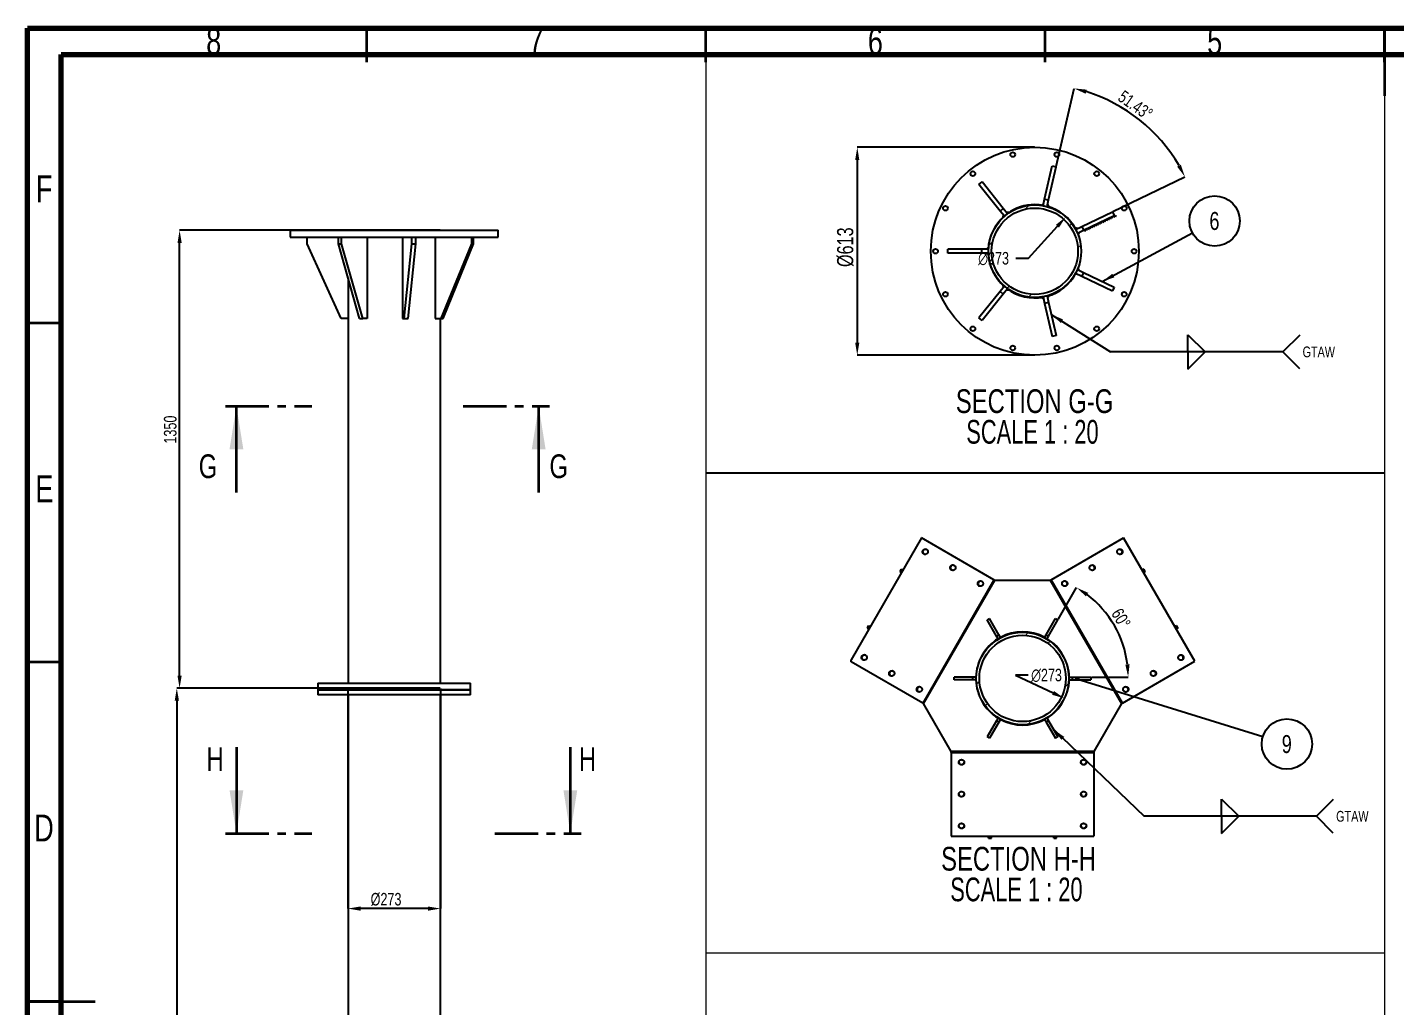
# Model space of a CAD drawing. Header units: millimetres. Extents: x 122 to 2816, y -707 to 556.
# Drawn here: x 1030.5 to 1231.9, y 235 to 379.3 of the extents above; entities that cross this region are included whole.
import ezdxf

# ---------------------------------------------------------------- set-up
doc = ezdxf.new("R2010")
doc.units = ezdxf.units.MM
doc.header["$PDSIZE"] = -1
doc.linetypes.add('CENTER', pattern=[10.16, 6.35, -1.27, 1.27, -1.27])
doc.layers.add('FORMAT', color=7, linetype='Continuous')
doc.styles.add('SLDTEXTSTYLE10', font='TXT', dxfattribs={"width": 0.6875})
doc.styles.add('SLDTEXTSTYLE7', font='TXT', dxfattribs={"width": 0.75})
doc.dimstyles.new('SLDDIMSTYLE0', dxfattribs={"dimtxt": 2.5, "dimasz": 1.852083, "dimexe": 0, "dimexo": 0.625, "dimgap": 0, "dimtad": 1, "dimdec": 0, "dimrnd": 1e-09, "dimtxsty": 'Standard', "dimsah": 1, "dimcen": 2.5, "dimazin": 3, "dimtfac": 1.852083, "dimtdec": 0, "dimtmove": 0, "dimatfit": 3, "dimfrac": 2})
doc.dimstyles.new('SLDDIMSTYLE1', dxfattribs={"dimtxt": 2.5, "dimasz": 0.569872, "dimexe": 0, "dimexo": 0.625, "dimgap": 0, "dimtad": 1, "dimdec": 0, "dimrnd": 1e-09, "dimtxsty": 'Standard', "dimblk1": 'DOT', "dimblk2": 'DOT', "dimsah": 1, "dimcen": 2.5, "dimazin": 3, "dimtfac": 0.569872, "dimtdec": 0, "dimtmove": 0, "dimatfit": 3, "dimldrblk": 'DOT', "dimfrac": 2})
doc.dimstyles.new('SLDDIMSTYLE11', dxfattribs={"dimtxt": 1.852083, "dimasz": 1.852083, "dimexe": 0, "dimexo": 0.625, "dimgap": 0.463021, "dimtad": 1, "dimdec": 0, "dimlfac": 20, "dimrnd": 1e-09, "dimzin": 12, "dimtxsty": 'SLDTEXTSTYLE7', "dimsah": 1, "dimcen": 2.5, "dimazin": 3, "dimtfac": 1, "dimtdec": 0, "dimtmove": 0, "dimatfit": 3, "dimfrac": 2, "dimtzin": 12})
doc.dimstyles.new('SLDDIMSTYLE12', dxfattribs={"dimtxt": 1.852083, "dimasz": 1.852083, "dimexe": 0, "dimexo": 0.625, "dimgap": 0.463021, "dimtad": 1, "dimdec": 0, "dimlfac": 20, "dimrnd": 1e-09, "dimzin": 12, "dimtxsty": 'SLDTEXTSTYLE7', "dimsah": 1, "dimcen": 2.5, "dimazin": 3, "dimtfac": 1, "dimtdec": 0, "dimtmove": 0, "dimatfit": 0, "dimfrac": 2, "dimtzin": 12})
doc.dimstyles.new('SLDDIMSTYLE13', dxfattribs={"dimtxt": 2.38125, "dimasz": 1.852083, "dimexe": 0, "dimexo": 0.625, "dimgap": 0.595313, "dimtad": 1, "dimdec": 0, "dimlfac": 20, "dimrnd": 1e-09, "dimzin": 12, "dimtxsty": 'SLDTEXTSTYLE7', "dimsah": 1, "dimcen": 2.5, "dimazin": 3, "dimtfac": 1, "dimtdec": 0, "dimtmove": 0, "dimatfit": 3, "dimfrac": 2, "dimtzin": 12})
doc.dimstyles.new('SLDDIMSTYLE14', dxfattribs={"dimtxt": 1.852083, "dimasz": 1.852083, "dimexe": 0, "dimexo": 0.625, "dimgap": 0.463021, "dimtad": 1, "dimdec": 0, "dimlfac": 20, "dimrnd": 1e-09, "dimzin": 12, "dimtxsty": 'SLDTEXTSTYLE7', "dimsah": 1, "dimcen": 0, "dimazin": 3, "dimtfac": 1, "dimtdec": 0, "dimtmove": 0, "dimatfit": 3, "dimfrac": 2, "dimtzin": 12})
doc.dimstyles.new('SLDDIMSTYLE15', dxfattribs={"dimtxt": 1.852083, "dimasz": 1.852083, "dimexe": 0, "dimexo": 0.625, "dimgap": 0.463021, "dimtad": 1, "dimlfac": 20, "dimzin": 12, "dimtxsty": 'SLDTEXTSTYLE7', "dimsah": 1, "dimcen": 2.5, "dimazin": 3, "dimtfac": 1, "dimtmove": 0, "dimatfit": 3, "dimfrac": 2, "dimtzin": 12})
doc.dimstyles.new('SLDDIMSTYLE16', dxfattribs={"dimtxt": 1.852083, "dimasz": 1.852083, "dimexe": 0, "dimexo": 0.625, "dimgap": 0.463021, "dimtad": 1, "dimlfac": 20, "dimzin": 12, "dimtxsty": 'SLDTEXTSTYLE7', "dimsah": 1, "dimcen": 2.5, "dimazin": 3, "dimtfac": 1, "dimtmove": 0, "dimatfit": 3, "dimfrac": 2, "dimtzin": 12})
pattern_1 = [(45, (1015.465, 87.149), (-6.7352, 6.7352), []), (45, (1019.955, 87.149), (-6.7352, 6.7352), [])]

# ---------------------------------------------------------------- blocks, each defined once
blk = doc.blocks.new('*D1107')
at = {"layer": 'Defpoints', "color": 0}
for p in [(1052.9, 349.34), (1091.36, 349.34), (1091.36, 281.84)]:
    blk.add_point(p, dxfattribs=at)
at = {"layer": 'FORMAT', "color": 0, "lineweight": -2}
for p, q in [((1091.3, 349.34), (1052.9, 349.34)), ((1052.9, 283.7), (1052.9, 347.49)), ((1091.3, 281.84), (1052.9, 281.84))]:
    blk.add_line(p, q, dxfattribs=at)
at = {"layer": 'FORMAT', "color": 0}
for points in [[(1052.59, 347.49), (1053.21, 347.49), (1052.9, 349.34)], [(1052.59, 283.7), (1053.21, 283.7), (1052.9, 281.84)]]:
    blk.add_solid(points, dxfattribs=at)
at = {"layer": 'FORMAT', "color": 0, "insert": (1050.59, 319.96), "char_height": 1.852, "attachment_point": 2, "rotation": 90, "style": 'SLDTEXTSTYLE7'}
blk.add_mtext('\\A1;1350', dxfattribs=at)
blk = doc.blocks.new('*D1108')
at = {"layer": 'Defpoints', "color": 0}
for p in [(1078.18, 281.84), (1052.49, 131.84), (1078.18, 131.84)]:
    blk.add_point(p, dxfattribs=at)
at = {"layer": 'FORMAT', "color": 0, "lineweight": -2}
for p, q in [((1078.12, 281.84), (1052.49, 281.84)), ((1052.49, 279.99), (1052.49, 133.7)), ((1078.12, 131.84), (1052.49, 131.84))]:
    blk.add_line(p, q, dxfattribs=at)
at = {"layer": 'FORMAT', "color": 0}
for points in [[(1052.18, 279.99), (1052.8, 279.99), (1052.49, 281.84)], [(1052.18, 133.7), (1052.8, 133.7), (1052.49, 131.84)]]:
    blk.add_solid(points, dxfattribs=at)
at = {"layer": 'FORMAT', "color": 0, "insert": (1050.18, 225.87), "char_height": 1.852, "attachment_point": 2, "rotation": 90, "style": 'SLDTEXTSTYLE7'}
blk.add_mtext('\\A1;3000', dxfattribs=at)
blk = doc.blocks.new('*D1109')
at = {"layer": 'Defpoints', "color": 0}
for p in [(1077.71, 281.84), (1091.36, 281.84), (1077.71, 249.34)]:
    blk.add_point(p, dxfattribs=at)
at = {"layer": 'FORMAT', "color": 0, "lineweight": -2}
for p, q in [((1077.71, 281.78), (1077.71, 249.34)), ((1091.36, 281.78), (1091.36, 249.34)), ((1089.51, 249.34), (1079.57, 249.34))]:
    blk.add_line(p, q, dxfattribs=at)
at = {"layer": 'FORMAT', "color": 0}
for points in [[(1079.57, 249.65), (1079.57, 249.03), (1077.71, 249.34)], [(1089.51, 249.65), (1089.51, 249.03), (1091.36, 249.34)]]:
    blk.add_solid(points, dxfattribs=at)
at = {"layer": 'FORMAT', "color": 0, "insert": (1083.32, 251.65), "char_height": 1.852, "attachment_point": 2, "style": 'SLDTEXTSTYLE7'}
blk.add_mtext('\\A1;%%c273', dxfattribs=at)
blk = doc.blocks.new('*D1096')
at = {"layer": 'Defpoints', "color": 0}
for p in [(1178.92, 361.58), (1152.76, 330.93), (1178.92, 330.93)]:
    blk.add_point(p, dxfattribs=at)
at = {"layer": 'FORMAT', "color": 0, "lineweight": -2}
for p, q in [((1178.86, 361.58), (1152.76, 361.58)), ((1152.76, 359.73), (1152.76, 332.78)), ((1178.86, 330.93), (1152.76, 330.93))]:
    blk.add_line(p, q, dxfattribs=at)
at = {"layer": 'FORMAT', "color": 0}
for points in [[(1152.45, 359.73), (1153.06, 359.73), (1152.76, 361.58)], [(1152.45, 332.78), (1153.06, 332.78), (1152.76, 330.93)]]:
    blk.add_solid(points, dxfattribs=at)
at = {"layer": 'FORMAT', "color": 0, "insert": (1149.78, 346.85), "char_height": 2.381, "attachment_point": 2, "rotation": 90, "style": 'SLDTEXTSTYLE7'}
blk.add_mtext('\\A1;%%c613', dxfattribs=at)
blk = doc.blocks.new('*D1097')
at = {"layer": 'Defpoints', "color": 0}
for p in [(1183.49, 351.32), (1174.35, 341.19)]:
    blk.add_point(p, dxfattribs=at)
at = {"layer": 'FORMAT', "color": 0, "lineweight": -2}
for p, q in [((1177.99, 345.23), (1182.25, 349.95)), ((1176.14, 345.23), (1177.99, 345.23))]:
    blk.add_line(p, q, dxfattribs=at)
at = {"layer": 'FORMAT', "color": 0}
blk.add_solid([(1182.02, 350.15), (1182.48, 349.74), (1183.49, 351.32)], dxfattribs=at)
at = {"layer": 'FORMAT', "color": 0, "insert": (1170.58, 346.15), "char_height": 1.852, "attachment_point": 1, "style": 'SLDTEXTSTYLE7'}
blk.add_mtext('\\A1;∅273', dxfattribs=at)
blk = doc.blocks.new('*D1098')
at = {"layer": 'Defpoints', "color": 0}
for p in [(1196.99, 363.17), (1182.07, 358.69), (1180.95, 353.82), (1190.34, 352.09), (1185.84, 349.92)]:
    blk.add_point(p, dxfattribs=at)
at = {"layer": 'FORMAT', "color": 0, "lineweight": -2}
for p, q in [((1182.08, 358.75), (1184.71, 370.26)), ((1190.4, 352.12), (1201.03, 357.24))]:
    blk.add_line(p, q, dxfattribs=at)
blk.add_arc((1179.35, 346.8), 24.07, 30.1244, 72.7327, dxfattribs=at)
at = {"layer": 'FORMAT', "color": 0}
for points in [[(1186.41, 369.48), (1186.57, 370.08), (1184.71, 370.26)], [(1200.44, 359.02), (1199.89, 358.73), (1201.03, 357.24)]]:
    blk.add_solid(points, dxfattribs=at)
at = {"layer": 'FORMAT', "color": 0, "insert": (1192.08, 370.1), "char_height": 1.852, "attachment_point": 1, "rotation": 324.8367, "style": 'SLDTEXTSTYLE7'}
blk.add_mtext('\\A1;51.43°', dxfattribs=at)
blk = doc.blocks.new('SW_NOTE_0_41')
at = {"color": 0, "linetype": 'Continuous', "lineweight": 0, "char_height": 3.5, "attachment_point": 2}
for s, insert, style in [('SECTION G-G', (15.04, 4.51), 'SLDTEXTSTYLE7'), ('SCALE 1 : 20', (14.73, -0.01), 'SLDTEXTSTYLE10')]:
    blk.add_mtext(s, dxfattribs=dict(at, insert=insert, style=style))
blk = doc.blocks.new('SW_NOTE_0_42')
at = {"layer": 'FORMAT', "color": 0}
blk.add_circle((3.27, 1.76), 3.71, dxfattribs=at)
at = {"layer": 'FORMAT', "color": 0, "insert": (3.24, 3.09), "char_height": 2.65, "attachment_point": 2, "style": 'SLDTEXTSTYLE7'}
blk.add_mtext('6', dxfattribs=at)
blk = doc.blocks.new('SW_SYMBOL_AWLD_FILL')
at = {"layer": 'FORMAT', "color": 0}
for p, q in [((0, 0), (0, 1250)), ((0, 1250), (1250, 0)), ((1250, 0), (0, 0))]:
    blk.add_line(p, q, dxfattribs=at)
blk = doc.blocks.new('SW_WELDSYMBOL_0')
at = {"layer": 'FORMAT', "color": 0}
for p, q in [((27.88, 2.48), (25.4, 0)), ((25.4, 0), (0, 0)), ((27.88, -2.48), (25.4, 0))]:
    blk.add_line(p, q, dxfattribs=at)
at = {"layer": 'FORMAT', "color": 0, "xscale": 0.0020277832, "yscale": 0.0020277832, "zscale": 0.0020277832}
blk.add_blockref('SW_SYMBOL_AWLD_FILL', (11.42, 0), dxfattribs=at)
at = {"layer": 'FORMAT', "color": 0, "extrusion": (0, 0, -1), "xscale": 0.0020277832, "yscale": 0.0020277832, "zscale": 0.0020277832, "rotation": 180}
blk.add_blockref('SW_SYMBOL_AWLD_FILL', (-11.42, 0), dxfattribs=at)
at = {"layer": 'FORMAT', "color": 0, "insert": (28.31, 0.79), "char_height": 1.587, "attachment_point": 1, "style": 'SLDTEXTSTYLE7'}
blk.add_mtext('GTAW', dxfattribs=at)
blk = doc.blocks.new('*D1099')
at = {"layer": 'Defpoints', "color": 0}
for p in [(1170.95, 286.21), (1183.28, 280.34)]:
    blk.add_point(p, dxfattribs=at)
at = {"layer": 'FORMAT', "color": 0, "lineweight": -2}
for p, q in [((1177.92, 283.77), (1176.07, 283.77)), ((1176.07, 283.77), (1181.61, 281.14))]:
    blk.add_line(p, q, dxfattribs=at)
at = {"layer": 'FORMAT', "color": 0}
blk.add_solid([(1181.74, 281.42), (1181.47, 280.86), (1183.28, 280.34)], dxfattribs=at)
at = {"layer": 'FORMAT', "color": 0, "insert": (1178.38, 284.7), "char_height": 1.852, "attachment_point": 1, "style": 'SLDTEXTSTYLE7'}
blk.add_mtext('\\A1;∅273', dxfattribs=at)
blk = doc.blocks.new('*D1100')
at = {"layer": 'Defpoints', "color": 0}
for p in [(1182.33, 291.9), (1180.95, 289.52), (1191.76, 288.68), (1184.44, 283.48), (1187.19, 283.48)]:
    blk.add_point(p, dxfattribs=at)
at = {"layer": 'FORMAT', "color": 0, "lineweight": -2}
for p, q in [((1182.36, 291.96), (1185.07, 296.66)), ((1187.25, 283.48), (1192.68, 283.48))]:
    blk.add_line(p, q, dxfattribs=at)
blk.add_arc((1177.46, 283.48), 15.22, 6.9773, 53.0227, dxfattribs=at)
at = {"layer": 'FORMAT', "color": 0}
for points in [[(1186.45, 295.38), (1186.79, 295.89), (1185.07, 296.66)], [(1192.88, 285.34), (1192.26, 285.31), (1192.68, 283.48)]]:
    blk.add_solid(points, dxfattribs=at)
at = {"layer": 'FORMAT', "color": 0, "insert": (1191.7, 293.82), "char_height": 1.852, "attachment_point": 1, "rotation": 301.1148, "style": 'SLDTEXTSTYLE7'}
blk.add_mtext('\\A1;60°', dxfattribs=at)
blk = doc.blocks.new('SW_NOTE_0_43')
at = {"layer": 'FORMAT', "color": 0, "char_height": 3.5, "attachment_point": 2}
for s, insert, style in [('SECTION H-H', (14.16, 4.51), 'SLDTEXTSTYLE7'), ('SCALE 1 : 20', (13.85, -0.01), 'SLDTEXTSTYLE10')]:
    blk.add_mtext(s, dxfattribs=dict(at, insert=insert, style=style))
blk = doc.blocks.new('SW_NOTE_0_44')
at = {"layer": 'FORMAT', "color": 0}
blk.add_circle((3.54, -1.1), 3.71, dxfattribs=at)
at = {"layer": 'FORMAT', "color": 0, "insert": (3.52, 0.22), "char_height": 2.65, "attachment_point": 2, "style": 'SLDTEXTSTYLE7'}
blk.add_mtext('9', dxfattribs=at)
blk = doc.blocks.new('_Dot')
at = {"color": 0, "linetype": 'ByBlock', "lineweight": -2}
blk.add_line((-0.5, 0), (-1, 0), dxfattribs=at)
at = {"color": 0, "linetype": 'ByBlock', "const_width": 0.5}
blk.add_lwpolyline([(-0.25, 0, 1), (0.25, 0, 1)], format="xyb", close=True, dxfattribs=at)
blk = doc.blocks.new('SW_WELDSYMBOL_1')
at = {"layer": 'FORMAT', "color": 0}
for p, q in [((27.88, 2.48), (25.4, 0)), ((25.4, 0), (0, 0)), ((27.88, -2.48), (25.4, 0))]:
    blk.add_line(p, q, dxfattribs=at)
at = {"layer": 'FORMAT', "color": 0, "xscale": 0.0020277832, "yscale": 0.0020277832, "zscale": 0.0020277832}
blk.add_blockref('SW_SYMBOL_AWLD_FILL', (11.42, 0), dxfattribs=at)
at = {"layer": 'FORMAT', "color": 0, "extrusion": (0, 0, -1), "xscale": 0.0020277832, "yscale": 0.0020277832, "zscale": 0.0020277832, "rotation": 180}
blk.add_blockref('SW_SYMBOL_AWLD_FILL', (-11.42, 0), dxfattribs=at)
at = {"layer": 'FORMAT', "color": 0, "insert": (28.31, 0.79), "char_height": 1.587, "attachment_point": 1, "style": 'SLDTEXTSTYLE7'}
blk.add_mtext('GTAW', dxfattribs=at)

msp = doc.modelspace()

# ---------------------------------------------------------------- hatches: boundary and pattern name
at = {"linetype": 'Continuous', "lineweight": 18}
h = msp.add_hatch(dxfattribs=at)
h.set_pattern_fill('ANSI32', style=0)
h.set_pattern_definition(pattern_1)
edge = h.paths.add_edge_path(flags=0)
edge.add_arc((1178.91884, 346.254445), 6.825, 0, 360)
edge = h.paths.add_edge_path(flags=0)
edge.add_arc((1178.91884, 346.254445), 6.3615, 0, 360)
h = msp.add_hatch(dxfattribs=at)
h.set_pattern_fill('ANSI32', style=0)
h.set_pattern_definition(pattern_1)
edge = h.paths.add_edge_path(flags=0)
edge.add_arc((1177.115632, 283.276162), 6.825, 0, 360)
edge = h.paths.add_edge_path(flags=0)
edge.add_arc((1177.115632, 283.276162), 6.3615, 0, 360)
at = {"layer": 'FORMAT'}
for points in [[(1175.080311, 351.947766), (1174.963771, 351.877883), (1174.87098, 351.811464), (1174.715107, 352.006922)], [(1171.800388, 345.954445), (1172.050388, 345.954445), (1172.056725, 345.833718), (1172.073977, 345.705769)], [(1185.157086, 342.917289), (1184.937787, 343.022898), (1184.931844, 343.02576), (1184.805833, 342.809841)]]:
    msp.add_hatch(color=256, dxfattribs=at).paths.add_polyline_path(points, flags=0)

# ---------------------------------------------------------------- linework, layer by layer
at = {"color": 7, "linetype": 'Continuous', "lineweight": 70}
for p, q in [((1030.464597, 92.149019), (1030.464597, 379.149019)), ((1030.464597, 379.149019), (1430.464597, 379.149019)), ((1035.464597, 98.282544), (1035.464597, 375.282544)), ((1035.464597, 375.282544), (1424.867069, 375.282544))]:
    msp.add_line(p, q, dxfattribs=at)
at = {"color": 7, "linetype": 'Continuous', "lineweight": 35}
for p, q in [((1080.464597, 374.149019), (1080.464597, 379.149019)), ((1130.464597, 374.149019), (1130.464597, 379.149019)), ((1180.464597, 374.149019), (1180.464597, 379.149019)), ((1230.464597, 379.150019), (1230.464597, 369.148019)), ((1230.464597, 374.149019), (1230.464597, 379.149019)), ((1035.464597, 335.649019), (1030.464597, 335.649019)), ((1061.274466, 310.710378), (1061.274466, 323.410378)), ((1105.813318, 310.710378), (1105.813318, 323.410378)), ((1035.464597, 285.649019), (1030.464597, 285.649019)), ((1061.274466, 273.127317), (1061.274466, 260.427317)), ((1110.475883, 273.127317), (1110.475883, 260.427317)), ((1030.463597, 235.649019), (1040.465597, 235.649019)), ((1035.464597, 235.649019), (1030.464597, 235.649019))]:
    msp.add_line(p, q, dxfattribs=at)
at = {"color": 7, "linetype": 'Continuous', "lineweight": 18}
for p, q in [((1130.464597, 374.149019), (1130.464597, 97.149019)), ((1230.464597, 369.148019), (1230.464597, 97.149019)), ((1130.464597, 242.805278), (1230.464597, 242.805278))]:
    msp.add_line(p, q, dxfattribs=at)
at = {"color": 7, "linetype": 'Continuous', "lineweight": 25}
for p, q in [((1180.367588, 353.950013), (1181.480192, 358.824652)), ((1180.952544, 353.8165), (1182.065149, 358.69114)), ((1181.480192, 358.824652), (1182.065149, 358.69114)), ((1170.688033, 356.094387), (1171.157132, 356.468481)), ((1173.805482, 352.18523), (1170.688033, 356.094387)), ((1174.274581, 352.559324), (1171.157132, 356.468481)), ((1180.145067, 352.975085), (1180.367588, 353.950013)), ((1180.145067, 352.975085), (1180.730023, 352.841572)), ((1180.367588, 353.950013), (1180.952544, 353.8165)), ((1180.730023, 352.841572), (1180.952544, 353.8165)), ((1173.805482, 352.18523), (1174.274581, 352.559324)), ((1174.428972, 351.403398), (1173.805482, 352.18523)), ((1174.898071, 351.777492), (1174.274581, 352.559324)), ((1174.428972, 351.403398), (1174.898071, 351.777492)), ((1185.838756, 349.919876), (1190.3436, 352.089295)), ((1186.099086, 349.379295), (1190.60393, 351.548714)), ((1190.3436, 352.089295), (1190.60393, 351.548714)), ((1069.214466, 349.344014), (1069.214466, 348.344014)), ((1069.214466, 349.344014), (1084.539466, 349.344014)), ((1084.539466, 349.344014), (1099.864466, 349.344014)), ((1099.864466, 348.344014), (1099.864466, 349.344014)), ((1184.937787, 349.485993), (1185.838756, 349.919876)), ((1184.937787, 349.485993), (1185.198117, 348.945411)), ((1185.198117, 348.945411), (1186.099086, 349.379295)), ((1185.838756, 349.919876), (1186.099086, 349.379295)), ((1069.214466, 348.344014), (1084.539466, 348.344014)), ((1071.714466, 347.344014), (1071.714466, 348.344014)), ((1076.714466, 336.344014), (1071.714466, 347.344014)), ((1076.30866, 347.344014), (1076.30866, 348.344014)), ((1079.426109, 336.344014), (1076.30866, 347.344014)), ((1076.30866, 347.344014), (1076.777759, 347.344014)), ((1076.777759, 347.344014), (1076.777759, 348.344014)), ((1079.895208, 336.344014), (1076.777759, 347.344014)), ((1080.518697, 348.344014), (1080.518697, 336.344014)), ((1084.539466, 348.344014), (1099.864466, 348.344014)), ((1085.765693, 348.344014), (1085.765693, 336.344014)), ((1085.988214, 336.344014), (1087.100819, 347.344014)), ((1086.573171, 336.344014), (1087.685775, 347.344014)), ((1087.100819, 347.344014), (1087.100819, 348.344014)), ((1087.100819, 347.344014), (1087.685775, 347.344014)), ((1087.685775, 347.344014), (1087.685775, 348.344014)), ((1090.558413, 348.344014), (1090.558413, 336.344014)), ((1091.459382, 336.344014), (1095.964227, 347.344014)), ((1091.719712, 336.344014), (1096.224557, 347.344014)), ((1095.964227, 347.344014), (1095.964227, 348.344014)), ((1095.964227, 347.344014), (1096.224557, 347.344014)), ((1096.224557, 347.344014), (1096.224557, 348.344014)), ((1166.09384, 345.954445), (1166.09384, 346.554445)), ((1171.09384, 346.554445), (1166.09384, 346.554445)), ((1171.09384, 345.954445), (1171.09384, 346.554445)), ((1172.09384, 346.554445), (1171.09384, 346.554445)), ((1172.09384, 345.954445), (1172.09384, 346.554445)), ((1171.09384, 345.954445), (1166.09384, 345.954445)), ((1172.09384, 345.954445), (1171.09384, 345.954445)), ((1185.198117, 343.56348), (1184.937787, 343.022898)), ((1184.937787, 343.022898), (1185.838756, 342.589015)), ((1185.198117, 343.56348), (1186.099086, 343.129596)), ((1186.099086, 343.129596), (1185.838756, 342.589015)), ((1185.838756, 342.589015), (1190.3436, 340.419596)), ((1186.099086, 343.129596), (1190.60393, 340.960177)), ((1077.714466, 342.38359), (1077.714466, 336.344014)), ((1174.428972, 341.105493), (1173.805482, 340.323661)), ((1174.898071, 340.731399), (1174.274581, 339.949567)), ((1174.898071, 340.731399), (1174.428972, 341.105493)), ((1190.60393, 340.960177), (1190.3436, 340.419596)), ((1173.805482, 340.323661), (1170.688033, 336.414504)), ((1174.274581, 339.949567), (1171.157132, 336.04041)), ((1174.274581, 339.949567), (1173.805482, 340.323661)), ((1180.730023, 339.667319), (1180.145067, 339.533806)), ((1180.145067, 339.533806), (1180.367588, 338.558878)), ((1180.952544, 338.692391), (1180.367588, 338.558878)), ((1180.367588, 338.558878), (1181.480192, 333.684239)), ((1180.730023, 339.667319), (1180.952544, 338.692391)), ((1180.952544, 338.692391), (1182.065149, 333.817751)), ((1077.714466, 336.344014), (1076.714466, 336.344014)), ((1077.714466, 336.344014), (1077.714466, 282.594014)), ((1079.426109, 336.344014), (1079.895208, 336.344014)), ((1080.518697, 336.344014), (1079.895208, 336.344014)), ((1085.765693, 336.344014), (1085.988214, 336.344014)), ((1085.988214, 336.344014), (1086.573171, 336.344014)), ((1090.558413, 336.344014), (1091.459382, 336.344014)), ((1091.364466, 282.594014), (1091.364466, 336.344014)), ((1091.459382, 336.344014), (1091.719712, 336.344014)), ((1171.157132, 336.04041), (1170.688033, 336.414504)), ((1182.065149, 333.817751), (1181.480192, 333.684239)), ((1162.23975, 303.989112), (1151.850632, 285.994632)), ((1172.90471, 297.831695), (1162.23975, 303.989112)), ((1181.326554, 297.831695), (1191.991514, 303.989112)), ((1202.491514, 285.802579), (1191.991514, 303.989112)), ((1159.233737, 299.373782), (1159.033737, 299.027371)), ((1159.033737, 299.027371), (1159.049029, 299.018543)), ((1159.249029, 299.364953), (1159.049029, 299.018543)), ((1159.049029, 299.018543), (1159.28975, 298.879562)), ((1159.233737, 299.373782), (1159.249029, 299.364953)), ((1159.249029, 299.364953), (1159.48975, 299.225973)), ((1194.982235, 299.364953), (1194.741514, 299.225973)), ((1195.182235, 299.018543), (1194.941514, 298.879562)), ((1194.997527, 299.373782), (1194.982235, 299.364953)), ((1195.182235, 299.018543), (1194.982235, 299.364953)), ((1195.197527, 299.027371), (1194.997527, 299.373782)), ((1195.197527, 299.027371), (1195.182235, 299.018543)), ((1172.90471, 297.831695), (1162.40471, 279.645161)), ((1162.512844, 279.557081), (1173.035057, 297.782088)), ((1173.035057, 297.782088), (1181.196207, 297.782088)), ((1181.196207, 297.782088), (1191.71842, 279.557081)), ((1191.826554, 279.645161), (1181.326554, 297.831695)), ((1154.433737, 291.059938), (1154.233737, 290.713528)), ((1154.233737, 290.713528), (1154.249029, 290.704699)), ((1154.449029, 291.051109), (1154.249029, 290.704699)), ((1154.249029, 290.704699), (1154.48975, 290.565719)), ((1154.433737, 291.059938), (1154.449029, 291.051109)), ((1154.449029, 291.051109), (1154.68975, 290.912129)), ((1171.904927, 291.901368), (1172.251337, 292.101368)), ((1173.279927, 289.519798), (1171.904927, 291.901368)), ((1173.626337, 289.719798), (1172.251337, 292.101368)), ((1180.604927, 289.719798), (1181.979927, 292.101368)), ((1180.951337, 289.519798), (1182.326337, 291.901368)), ((1181.979927, 292.101368), (1182.326337, 291.901368)), ((1199.782235, 291.051109), (1199.541514, 290.912129)), ((1199.982235, 290.704699), (1199.741514, 290.565719)), ((1199.797527, 291.059938), (1199.782235, 291.051109)), ((1199.982235, 290.704699), (1199.782235, 291.051109)), ((1199.997527, 290.713528), (1199.797527, 291.059938)), ((1199.997527, 290.713528), (1199.982235, 290.704699)), ((1173.279927, 289.519798), (1173.626337, 289.719798)), ((1173.529927, 289.086786), (1173.279927, 289.519798)), ((1173.529927, 289.086786), (1173.876337, 289.286786)), ((1173.876337, 289.286786), (1173.626337, 289.719798)), ((1175.04923, 289.780823), (1174.990791, 289.814562)), ((1175.402527, 289.882666), (1175.437477, 289.943202)), ((1178.793787, 289.943202), (1178.828737, 289.882666)), ((1179.182034, 289.780823), (1179.240473, 289.814562)), ((1180.354927, 289.286786), (1180.604927, 289.719798)), ((1180.354927, 289.286786), (1180.701337, 289.086786)), ((1180.604927, 289.719798), (1180.951337, 289.519798)), ((1180.701337, 289.086786), (1180.951337, 289.519798)), ((1151.850632, 285.738561), (1151.850632, 285.994632)), ((1162.40471, 279.645161), (1151.850632, 285.738561)), ((1191.826554, 279.645161), (1202.491514, 285.802579)), ((1073.289466, 282.594014), (1073.289466, 281.594014)), ((1073.289466, 282.594014), (1084.539466, 282.594014)), ((1084.539466, 282.594014), (1095.789466, 282.594014)), ((1095.789466, 281.594014), (1095.789466, 282.594014)), ((1167.040632, 283.076162), (1167.040632, 283.476162)), ((1169.790632, 283.476162), (1167.040632, 283.476162)), ((1169.790632, 283.076162), (1167.040632, 283.076162)), ((1169.790632, 283.076162), (1169.790632, 283.476162)), ((1170.290632, 283.476162), (1169.790632, 283.476162)), ((1170.290632, 283.076162), (1169.790632, 283.076162)), ((1170.290632, 283.076162), (1170.290632, 283.476162)), ((1183.940632, 283.476162), (1184.440632, 283.476162)), ((1183.940632, 283.476162), (1183.940632, 283.076162)), ((1183.940632, 283.076162), (1184.440632, 283.076162)), ((1184.440632, 283.476162), (1184.440632, 283.076162)), ((1184.440632, 283.476162), (1187.190632, 283.476162)), ((1184.440632, 283.076162), (1187.190632, 283.076162)), ((1187.190632, 283.476162), (1187.190632, 283.076162)), ((1073.289466, 281.594014), (1073.289466, 280.844014)), ((1095.789466, 281.594014), (1073.289466, 281.594014)), ((1073.289466, 281.594014), (1084.539466, 281.594014)), ((1095.789466, 280.844014), (1073.289466, 280.844014)), ((1077.714466, 280.844014), (1077.714466, 216.244014)), ((1084.539466, 281.594014), (1095.789466, 281.594014)), ((1091.364466, 216.244014), (1091.364466, 280.844014)), ((1095.789466, 280.844014), (1095.789466, 281.594014)), ((1170.44923, 281.813389), (1170.390791, 281.847129)), ((1170.502729, 281.395967), (1170.537679, 281.456503)), ((1183.693585, 281.456503), (1183.728535, 281.395967)), ((1183.782034, 281.813389), (1183.840473, 281.847129)), ((1166.59342, 272.489318), (1162.512844, 279.557081)), ((1172.250784, 278.489318), (1172.180883, 278.489318)), ((1172.515632, 278.234275), (1172.515632, 278.166796)), ((1181.715632, 278.234275), (1181.715632, 278.166796)), ((1182.050381, 278.489318), (1181.98048, 278.489318)), ((1191.71842, 279.557081), (1187.637844, 272.489318)), ((1173.279927, 277.032526), (1171.904927, 274.650956)), ((1173.626337, 276.832526), (1172.251337, 274.450956)), ((1173.529927, 277.465539), (1173.279927, 277.032526)), ((1173.626337, 276.832526), (1173.279927, 277.032526)), ((1173.876337, 277.265539), (1173.529927, 277.465539)), ((1173.876337, 277.265539), (1173.626337, 276.832526)), ((1180.701337, 277.465539), (1180.354927, 277.265539)), ((1180.354927, 277.265539), (1180.604927, 276.832526)), ((1180.951337, 277.032526), (1180.604927, 276.832526)), ((1180.604927, 276.832526), (1181.979927, 274.450956)), ((1180.701337, 277.465539), (1180.951337, 277.032526)), ((1180.951337, 277.032526), (1182.326337, 274.650956)), ((1172.251337, 274.450956), (1171.904927, 274.650956)), ((1182.326337, 274.650956), (1181.979927, 274.450956)), ((1187.637844, 272.489318), (1166.59342, 272.489318)), ((1166.615632, 272.35163), (1187.615632, 272.35163)), ((1166.615632, 272.35163), (1166.615632, 260.036796)), ((1187.615632, 272.35163), (1187.615632, 260.036796)), ((1166.615632, 260.036796), (1187.615632, 260.036796)), ((1172.115632, 259.758835), (1172.115632, 260.036796)), ((1172.515632, 259.758835), (1172.515632, 260.036796)), ((1181.715632, 259.758835), (1181.715632, 260.036796)), ((1182.115632, 259.758835), (1182.115632, 260.036796)), ((1172.115632, 259.758835), (1172.515632, 259.758835)), ((1172.115632, 259.741177), (1172.115632, 259.758835)), ((1172.115632, 259.741177), (1172.515632, 259.741177)), ((1172.515632, 259.741177), (1172.515632, 259.758835)), ((1181.715632, 259.758835), (1182.115632, 259.758835)), ((1181.715632, 259.741177), (1181.715632, 259.758835)), ((1181.715632, 259.741177), (1182.115632, 259.741177)), ((1182.115632, 259.741177), (1182.115632, 259.758835))]:
    msp.add_line(p, q, dxfattribs=at)
at = {"color": 7, "linetype": 'CENTER', "lineweight": 35}
for p, q in [((1059.686966, 323.410378), (1072.393316, 323.410378)), ((1094.700818, 323.410378), (1107.400818, 323.410378)), ((1059.686966, 260.427317), (1072.393316, 260.427317)), ((1099.363383, 260.427317), (1112.063383, 260.427317))]:
    msp.add_line(p, q, dxfattribs=at)
at = {"color": 7, "linetype": 'Continuous', "lineweight": 25, "flags": 128}
for points in [[(1163.115829, 301.751257), (1163.064831, 301.68141), (1163.000211, 301.624071), (1162.92499, 301.58192), (1162.842685, 301.556929), (1162.757145, 301.550266), (1162.67237, 301.562244), (1162.592323, 301.5923), (1162.520748, 301.639032), (1162.460991, 301.700252), (1162.415846, 301.773099), (1162.387425, 301.854167), (1162.377056, 301.939664), (1162.385224, 302.025593), (1162.411547, 302.107936), (1162.454795, 302.182843), (1162.512944, 302.246812), (1162.583277, 302.29685), (1162.662505, 302.330619), (1162.746922, 302.346539), (1162.832582, 302.343866), (1162.915479, 302.322725), (1162.991737, 302.284105), (1163.05779, 302.229811), (1163.11055, 302.162382), (1163.14755, 302.08497), (1163.16706, 302.001197), (1163.168167, 301.914978), (1163.150819, 301.830346), (1163.115829, 301.751257)], [(1191.259541, 301.605565), (1191.190363, 301.657217), (1191.133688, 301.722508), (1191.092167, 301.798385), (1191.067741, 301.8813), (1191.061552, 301.967376), (1191.07389, 302.052588), (1191.104177, 302.132952), (1191.150998, 302.204711), (1191.212163, 302.264507), (1191.284812, 302.309547), (1191.365549, 302.337723), (1191.450598, 302.347719), (1191.535981, 302.339066), (1191.617708, 302.31217), (1191.691956, 302.268287), (1191.755254, 302.209471), (1191.804641, 302.138471), (1191.837809, 302.058607), (1191.853207, 301.973613), (1191.850114, 301.887464), (1191.828676, 301.804187), (1191.789895, 301.727678), (1191.735583, 301.661512), (1191.668281, 301.608785), (1191.591136, 301.571961), (1191.507755, 301.552763), (1191.422036, 301.552087), (1191.337988, 301.569967), (1191.259541, 301.605565)], [(1167.181026, 299.404215), (1167.130028, 299.334368), (1167.065408, 299.277028), (1166.990187, 299.234878), (1166.907882, 299.209887), (1166.822342, 299.203224), (1166.737567, 299.215201), (1166.65752, 299.245258), (1166.585945, 299.291989), (1166.526188, 299.35321), (1166.481043, 299.426057), (1166.452622, 299.507124), (1166.442252, 299.592622), (1166.450421, 299.678551), (1166.476744, 299.760894), (1166.519991, 299.835801), (1166.578141, 299.899769), (1166.648474, 299.949808), (1166.727701, 299.983576), (1166.812118, 299.999497), (1166.897778, 299.996824), (1166.980675, 299.975683), (1167.056933, 299.937062), (1167.122987, 299.882768), (1167.175747, 299.815339), (1167.212747, 299.737928), (1167.232256, 299.654155), (1167.233363, 299.567936), (1167.216016, 299.483304), (1167.181026, 299.404215)], [(1187.194344, 299.258522), (1187.125166, 299.310174), (1187.068491, 299.375465), (1187.02697, 299.451342), (1187.002544, 299.534257), (1186.996355, 299.620333), (1187.008693, 299.705546), (1187.03898, 299.78591), (1187.085801, 299.857668), (1187.146966, 299.917465), (1187.219616, 299.962505), (1187.300352, 299.990681), (1187.385401, 300.000676), (1187.470785, 299.992024), (1187.552511, 299.965127), (1187.626759, 299.921245), (1187.690057, 299.862429), (1187.739444, 299.791428), (1187.772613, 299.711564), (1187.78801, 299.62657), (1187.784918, 299.540421), (1187.763479, 299.457145), (1187.724698, 299.380635), (1187.670387, 299.31447), (1187.603085, 299.261742), (1187.52594, 299.224919), (1187.442558, 299.20572), (1187.35684, 299.205045), (1187.272792, 299.222924), (1187.194344, 299.258522)], [(1171.246222, 297.057172), (1171.195225, 296.987325), (1171.130604, 296.929986), (1171.055383, 296.887835), (1170.973079, 296.862844), (1170.887539, 296.856182), (1170.802763, 296.868159), (1170.722717, 296.898216), (1170.651141, 296.944947), (1170.591384, 297.006167), (1170.54624, 297.079014), (1170.517818, 297.160082), (1170.507449, 297.245579), (1170.515617, 297.331508), (1170.54194, 297.413852), (1170.585188, 297.488759), (1170.643338, 297.552727), (1170.713671, 297.602765), (1170.792898, 297.636534), (1170.877315, 297.652454), (1170.962975, 297.649781), (1171.045872, 297.62864), (1171.12213, 297.59002), (1171.188183, 297.535726), (1171.240944, 297.468297), (1171.277944, 297.390886), (1171.297453, 297.307112), (1171.29856, 297.220894), (1171.281213, 297.136261), (1171.246222, 297.057172)], [(1183.129148, 296.91148), (1183.059969, 296.963132), (1183.003295, 297.028423), (1182.961773, 297.1043), (1182.937347, 297.187215), (1182.931158, 297.273291), (1182.943496, 297.358503), (1182.973784, 297.438868), (1183.020605, 297.510626), (1183.08177, 297.570423), (1183.154419, 297.615462), (1183.235156, 297.643638), (1183.320204, 297.653634), (1183.405588, 297.644981), (1183.487315, 297.618085), (1183.561563, 297.574203), (1183.62486, 297.515386), (1183.674248, 297.444386), (1183.707416, 297.364522), (1183.722814, 297.279528), (1183.719721, 297.193379), (1183.698283, 297.110102), (1183.659501, 297.033593), (1183.60519, 296.967427), (1183.537888, 296.9147), (1183.460743, 296.877876), (1183.377362, 296.858678), (1183.291643, 296.858002), (1183.207595, 296.875882), (1183.129148, 296.91148)], [(1154.115829, 286.1628), (1154.064831, 286.092953), (1154.000211, 286.035613), (1153.92499, 285.993463), (1153.842685, 285.968472), (1153.757145, 285.961809), (1153.67237, 285.973786), (1153.592323, 286.003843), (1153.520748, 286.050574), (1153.460991, 286.111795), (1153.415846, 286.184642), (1153.387425, 286.265709), (1153.377056, 286.351207), (1153.385224, 286.437136), (1153.411547, 286.519479), (1153.454795, 286.594386), (1153.512944, 286.658354), (1153.583277, 286.708393), (1153.662505, 286.742162), (1153.746922, 286.758082), (1153.832582, 286.755409), (1153.915479, 286.734268), (1153.991737, 286.695647), (1154.05779, 286.641353), (1154.11055, 286.573924), (1154.14755, 286.496513), (1154.16706, 286.41274), (1154.168167, 286.326521), (1154.150819, 286.241889), (1154.115829, 286.1628)], [(1200.259541, 286.017107), (1200.190363, 286.068759), (1200.133688, 286.13405), (1200.092167, 286.209927), (1200.067741, 286.292843), (1200.061552, 286.378919), (1200.07389, 286.464131), (1200.104177, 286.544495), (1200.150998, 286.616253), (1200.212163, 286.67605), (1200.284812, 286.72109), (1200.365549, 286.749266), (1200.450598, 286.759261), (1200.535981, 286.750609), (1200.617708, 286.723712), (1200.691956, 286.67983), (1200.755254, 286.621014), (1200.804641, 286.550014), (1200.837809, 286.470149), (1200.853207, 286.385156), (1200.850114, 286.299006), (1200.828676, 286.21573), (1200.789895, 286.13922), (1200.735583, 286.073055), (1200.668281, 286.020328), (1200.591136, 285.983504), (1200.507755, 285.964305), (1200.422036, 285.96363), (1200.337988, 285.981509), (1200.259541, 286.017107)], [(1158.181026, 283.815758), (1158.130028, 283.74591), (1158.065408, 283.688571), (1157.990187, 283.64642), (1157.907882, 283.621429), (1157.822342, 283.614767), (1157.737567, 283.626744), (1157.65752, 283.656801), (1157.585945, 283.703532), (1157.526188, 283.764752), (1157.481043, 283.8376), (1157.452622, 283.918667), (1157.442252, 284.004164), (1157.450421, 284.090093), (1157.476744, 284.172437), (1157.519991, 284.247344), (1157.578141, 284.311312), (1157.648474, 284.36135), (1157.727701, 284.395119), (1157.812118, 284.411039), (1157.897778, 284.408366), (1157.980675, 284.387225), (1158.056933, 284.348605), (1158.122987, 284.294311), (1158.175747, 284.226882), (1158.212747, 284.149471), (1158.232256, 284.065697), (1158.233363, 283.979479), (1158.216016, 283.894846), (1158.181026, 283.815758)], [(1196.194344, 283.670065), (1196.125166, 283.721717), (1196.068491, 283.787008), (1196.02697, 283.862885), (1196.002544, 283.9458), (1195.996355, 284.031876), (1196.008693, 284.117089), (1196.03898, 284.197453), (1196.085801, 284.269211), (1196.146966, 284.329008), (1196.219616, 284.374047), (1196.300352, 284.402224), (1196.385401, 284.412219), (1196.470785, 284.403566), (1196.552511, 284.37667), (1196.626759, 284.332788), (1196.690057, 284.273971), (1196.739444, 284.202971), (1196.772613, 284.123107), (1196.78801, 284.038113), (1196.784918, 283.951964), (1196.763479, 283.868687), (1196.724698, 283.792178), (1196.670387, 283.726012), (1196.603085, 283.673285), (1196.52594, 283.636461), (1196.442558, 283.617263), (1196.35684, 283.616588), (1196.272792, 283.634467), (1196.194344, 283.670065)], [(1162.246222, 281.468715), (1162.195225, 281.398868), (1162.130604, 281.341529), (1162.055383, 281.299378), (1161.973079, 281.274387), (1161.887539, 281.267724), (1161.802763, 281.279701), (1161.722717, 281.309758), (1161.651141, 281.35649), (1161.591384, 281.41771), (1161.54624, 281.490557), (1161.517818, 281.571625), (1161.507449, 281.657122), (1161.515617, 281.743051), (1161.54194, 281.825394), (1161.585188, 281.900301), (1161.643338, 281.96427), (1161.713671, 282.014308), (1161.792898, 282.048077), (1161.877315, 282.063997), (1161.962975, 282.061324), (1162.045872, 282.040183), (1162.12213, 282.001563), (1162.188183, 281.947269), (1162.240944, 281.879839), (1162.277944, 281.802428), (1162.297453, 281.718655), (1162.29856, 281.632436), (1162.281213, 281.547804), (1162.246222, 281.468715)], [(1192.129148, 281.323023), (1192.059969, 281.374675), (1192.003295, 281.439966), (1191.961773, 281.515843), (1191.937347, 281.598758), (1191.931158, 281.684834), (1191.943496, 281.770046), (1191.973784, 281.85041), (1192.020605, 281.922168), (1192.08177, 281.981965), (1192.154419, 282.027005), (1192.235156, 282.055181), (1192.320204, 282.065177), (1192.405588, 282.056524), (1192.487315, 282.029628), (1192.561563, 281.985745), (1192.62486, 281.926929), (1192.674248, 281.855929), (1192.707416, 281.776065), (1192.722814, 281.691071), (1192.719721, 281.604921), (1192.698283, 281.521645), (1192.659501, 281.445135), (1192.60519, 281.37897), (1192.537888, 281.326243), (1192.460743, 281.289419), (1192.377362, 281.270221), (1192.291643, 281.269545), (1192.207595, 281.287425), (1192.129148, 281.323023)], [(1167.917406, 270.563969), (1167.847353, 270.614108), (1167.789845, 270.677956), (1167.747571, 270.752528), (1167.722506, 270.834337), (1167.715824, 270.919559), (1167.727837, 271.004208), (1167.757982, 271.084326), (1167.80485, 271.156166), (1167.866251, 271.21637), (1167.939312, 271.262123), (1168.020617, 271.291285), (1168.106366, 271.302493), (1168.192548, 271.295222), (1168.275133, 271.269813), (1168.35026, 271.227454), (1168.414416, 271.170124), (1168.464602, 271.100506), (1168.49847, 271.021854), (1168.514437, 270.937846), (1168.511756, 270.85241), (1168.490553, 270.769541), (1168.451819, 270.693114), (1168.397365, 270.626702), (1168.329738, 270.573411), (1168.252099, 270.535733), (1168.16808, 270.515429), (1168.081608, 270.513449), (1167.996727, 270.529885), (1167.917406, 270.563969)], [(1185.917406, 270.563969), (1185.847353, 270.614108), (1185.789845, 270.677956), (1185.747571, 270.752528), (1185.722506, 270.834337), (1185.715824, 270.919559), (1185.727837, 271.004208), (1185.757982, 271.084326), (1185.80485, 271.156166), (1185.866251, 271.21637), (1185.939312, 271.262123), (1186.020617, 271.291285), (1186.106366, 271.302493), (1186.192548, 271.295222), (1186.275133, 271.269813), (1186.35026, 271.227454), (1186.414416, 271.170124), (1186.464602, 271.100506), (1186.49847, 271.021854), (1186.514437, 270.937846), (1186.511756, 270.85241), (1186.490553, 270.769541), (1186.451819, 270.693114), (1186.397365, 270.626702), (1186.329738, 270.573411), (1186.252099, 270.535733), (1186.16808, 270.515429), (1186.081608, 270.513449), (1185.996727, 270.529885), (1185.917406, 270.563969)], [(1167.917406, 265.869885), (1167.847353, 265.920023), (1167.789845, 265.983871), (1167.747571, 266.058443), (1167.722506, 266.140253), (1167.715824, 266.225474), (1167.727837, 266.310123), (1167.757982, 266.390241), (1167.80485, 266.462081), (1167.866251, 266.522286), (1167.939312, 266.568038), (1168.020617, 266.597201), (1168.106366, 266.608408), (1168.192548, 266.601138), (1168.275133, 266.575728), (1168.35026, 266.533369), (1168.414416, 266.47604), (1168.464602, 266.406421), (1168.49847, 266.327769), (1168.514437, 266.243761), (1168.511756, 266.158326), (1168.490553, 266.075456), (1168.451819, 265.999029), (1168.397365, 265.932618), (1168.329738, 265.879327), (1168.252099, 265.841648), (1168.16808, 265.821344), (1168.081608, 265.819364), (1167.996727, 265.835801), (1167.917406, 265.869885)], [(1185.917406, 265.869885), (1185.847353, 265.920023), (1185.789845, 265.983871), (1185.747571, 266.058443), (1185.722506, 266.140253), (1185.715824, 266.225474), (1185.727837, 266.310123), (1185.757982, 266.390241), (1185.80485, 266.462081), (1185.866251, 266.522286), (1185.939312, 266.568038), (1186.020617, 266.597201), (1186.106366, 266.608408), (1186.192548, 266.601138), (1186.275133, 266.575728), (1186.35026, 266.533369), (1186.414416, 266.47604), (1186.464602, 266.406421), (1186.49847, 266.327769), (1186.514437, 266.243761), (1186.511756, 266.158326), (1186.490553, 266.075456), (1186.451819, 265.999029), (1186.397365, 265.932618), (1186.329738, 265.879327), (1186.252099, 265.841648), (1186.16808, 265.821344), (1186.081608, 265.819364), (1185.996727, 265.835801), (1185.917406, 265.869885)], [(1167.917406, 261.1758), (1167.847353, 261.225938), (1167.789845, 261.289786), (1167.747571, 261.364358), (1167.722506, 261.446168), (1167.715824, 261.531389), (1167.727837, 261.616038), (1167.757982, 261.696156), (1167.80485, 261.767997), (1167.866251, 261.828201), (1167.939312, 261.873954), (1168.020617, 261.903116), (1168.106366, 261.914323), (1168.192548, 261.907053), (1168.275133, 261.881644), (1168.35026, 261.839284), (1168.414416, 261.781955), (1168.464602, 261.712337), (1168.49847, 261.633685), (1168.514437, 261.549677), (1168.511756, 261.464241), (1168.490553, 261.381372), (1168.451819, 261.304944), (1168.397365, 261.238533), (1168.329738, 261.185242), (1168.252099, 261.147563), (1168.16808, 261.12726), (1168.081608, 261.125279), (1167.996727, 261.141716), (1167.917406, 261.1758)], [(1185.917406, 261.1758), (1185.847353, 261.225938), (1185.789845, 261.289786), (1185.747571, 261.364358), (1185.722506, 261.446168), (1185.715824, 261.531389), (1185.727837, 261.616038), (1185.757982, 261.696156), (1185.80485, 261.767997), (1185.866251, 261.828201), (1185.939312, 261.873954), (1186.020617, 261.903116), (1186.106366, 261.914323), (1186.192548, 261.907053), (1186.275133, 261.881644), (1186.35026, 261.839284), (1186.414416, 261.781955), (1186.464602, 261.712337), (1186.49847, 261.633685), (1186.514437, 261.549677), (1186.511756, 261.464241), (1186.490553, 261.381372), (1186.451819, 261.304944), (1186.397365, 261.238533), (1186.329738, 261.185242), (1186.252099, 261.147563), (1186.16808, 261.12726), (1186.081608, 261.125279), (1185.996727, 261.141716), (1185.917406, 261.1758)]]:
    msp.add_lwpolyline(points, dxfattribs=at)
at = {"color": 7, "linetype": 'Continuous', "lineweight": 25}
for centre, radius in [((1178.91884, 346.254445), 15.325), ((1175.664471, 360.512766), 0.35), ((1182.173208, 360.512766), 0.35), ((1169.800301, 357.688731), 0.35), ((1188.037378, 357.688731), 0.35), ((1165.74217, 352.599995), 0.35), ((1178.91884, 346.254445), 6.825), ((1178.91884, 346.254445), 6.3615), ((1192.095509, 352.599995), 0.35), ((1164.29384, 346.254445), 0.35), ((1193.54384, 346.254445), 0.35), ((1165.74217, 339.908896), 0.35), ((1192.095509, 339.908896), 0.35), ((1169.800301, 334.82016), 0.35), ((1188.037378, 334.82016), 0.35), ((1175.664471, 331.996125), 0.35), ((1182.173208, 331.996125), 0.35), ((1177.115632, 283.276162), 6.825), ((1177.115632, 283.276162), 6.3615)]:
    msp.add_circle(centre, radius, dxfattribs=at)
for centre, radius, start, end in [((1178.91884, 346.254445), 6.875, 90, 126.07045498), ((1178.91884, 346.254445), 6.875, 79.64383074, 90), ((1178.91884, 346.254445), 6.875, 28.21525931, 74.64188355), ((1178.91884, 346.254445), 6.875, 131.07240217, 177.4990264), ((1178.91884, 346.254445), 6.875, 336.78668788, 23.21331212), ((1178.91884, 346.254445), 6.875, 182.5009736, 228.92759783), ((1178.91884, 346.254445), 6.875, 285.35811645, 331.78474069), ((1178.91884, 346.254445), 6.875, 233.92954502, 280.35616926), ((1162.829867, 301.916086), 0.400067, 120.25965895, 235.03424462), ((1162.830072, 301.922507), 0.394638, 64.5922771, 120.75510458), ((1191.401162, 301.916493), 0.400067, 0.25965891, 115.03425316), ((1191.406621, 301.913105), 0.394638, 304.59226784, 0.7551046), ((1166.895064, 299.569044), 0.400067, 120.25965892, 235.03424993), ((1166.895269, 299.575465), 0.394638, 64.59226783, 120.7551046), ((1187.335965, 299.56945), 0.400067, 0.25965889, 115.03425669), ((1187.341424, 299.566063), 0.394638, 304.59226457, 0.75510461), ((1170.960261, 297.222001), 0.400067, 120.25965891, 235.03425316), ((1170.960465, 297.228422), 0.394638, 64.59226783, 120.7551046), ((1183.270769, 297.222408), 0.400067, 0.25965895, 115.03424536), ((1183.276227, 297.21902), 0.394638, 304.59227496, 0.75510459), ((1177.115632, 283.276162), 6.875, 61.6670215, 118.3329785), ((1177.115632, 283.276162), 6.875, 121.6670215, 150), ((1177.115632, 283.276162), 6.875, 1.6670215, 58.3329785), ((1153.829867, 286.327629), 0.400067, 120.25965891, 235.03425316), ((1153.830072, 286.33405), 0.394638, 64.59226784, 120.7551046), ((1177.115632, 283.276162), 6.875, 150, 178.3329785), ((1200.401162, 286.328035), 0.400067, 0.25965891, 115.03425316), ((1200.406621, 286.324648), 0.394638, 304.59226783, 0.7551046), ((1157.895064, 283.980586), 0.400067, 120.25965891, 235.03425316), ((1157.895269, 283.987008), 0.394638, 64.59226783, 120.7551046), ((1196.335965, 283.980993), 0.400067, 0.25965891, 115.03425316), ((1177.115632, 283.276162), 6.875, 181.6670215, 238.3329785), ((1177.115632, 283.276162), 6.875, 301.6670215, 358.3329785), ((1196.341424, 283.977605), 0.394638, 304.59226783, 0.7551046), ((1161.960261, 281.633544), 0.400067, 120.25965891, 235.03425316), ((1161.960465, 281.639965), 0.394638, 64.59226783, 120.7551046), ((1192.270769, 281.633951), 0.400067, 0.25965891, 115.03425316), ((1192.276227, 281.630563), 0.394638, 304.59226783, 0.7551046), ((1177.115632, 283.276162), 6.875, 241.6670215, 298.3329785), ((1168.110204, 270.969501), 0.394638, 184.59226868, 240.7551046), ((1168.115867, 270.972535), 0.400067, 240.25965891, 355.03425246), ((1186.110204, 270.969501), 0.394638, 184.59226854, 240.7551046), ((1186.115867, 270.972535), 0.400067, 240.25965891, 355.03425232), ((1168.110204, 266.275417), 0.394638, 184.59226953, 240.7551046), ((1168.115867, 266.27845), 0.400067, 240.25965891, 355.03425175), ((1186.110204, 266.275417), 0.394638, 184.59226783, 240.7551046), ((1186.115867, 266.27845), 0.400067, 240.25965891, 355.03425316), ((1168.110204, 261.581332), 0.394638, 184.59226613, 240.75510461), ((1168.115867, 261.584365), 0.400067, 240.2596589, 355.03425457), ((1186.110204, 261.581332), 0.394638, 184.59226641, 240.75510461), ((1186.115867, 261.584365), 0.400067, 240.2596589, 355.03425485)]:
    msp.add_arc(centre, radius, start, end, dxfattribs=at)
for centre, major_axis, start_param, end_param in [((1173.967421, 299.396989), (1.095421, 1.544319), 3.185396897, 3.3389858712), ((1180.263843, 299.396989), (-1.095421, 1.544319), 2.944199436, 3.0977884102), ((1161.58048, 277.94218), (0.789709, 1.720822), 6.0857920896, 6.2393810638), ((1192.650784, 277.94218), (-0.789709, 1.720822), 0.0438042434, 0.1973932176), ((1164.728692, 272.489318), (1.88513, -0.176502), 0.0438042434, 0.1973932176), ((1189.502572, 272.489318), (1.88513, 0.176502), 2.944199436, 3.0977884102)]:
    msp.add_ellipse(centre, major_axis=major_axis, ratio=0.468149635, start_param=start_param, end_param=end_param, dxfattribs=at)
at = {"color": 7, "linetype": 'Continuous', "lineweight": 35}
for points in [[(1061.274466, 323.410378), (1060.258466, 317.060378), (1062.290466, 317.060378)], [(1105.813318, 323.410378), (1104.797318, 317.060378), (1106.829318, 317.060378)], [(1061.274466, 260.427317), (1062.290466, 266.777317), (1060.258466, 266.777317)], [(1110.475883, 260.427317), (1111.491883, 266.777317), (1109.459883, 266.777317)]]:
    msp.add_solid(points, dxfattribs=at)
at = {"layer": 'FORMAT'}
for p, q in [((1180.210366, 353.261179), (1179.907463, 353.054277)), ((1180.795322, 353.127666), (1180.975622, 352.801248)), ((1174.246008, 351.632828), (1174.216875, 351.269225)), ((1175.080311, 351.947766), (1174.715107, 352.006922)), ((1188.801993, 350.680946), (1189.135706, 350.564175)), ((1189.072283, 350.811111), (1189.405997, 350.69434)), ((1189.342574, 350.941276), (1189.676287, 350.824505)), ((1189.612865, 351.071442), (1189.946578, 350.95467)), ((1189.883155, 351.201607), (1190.216869, 351.084835)), ((1190.153446, 351.331772), (1190.487159, 351.215001)), ((1190.423737, 351.461937), (1190.75745, 351.345166)), ((1190.60393, 351.548714), (1190.937644, 351.431942)), ((1185.202178, 349.613316), (1184.848961, 349.719607)), ((1185.462508, 349.072735), (1185.322557, 348.729263)), ((1186.099086, 349.379295), (1186.432799, 349.262524)), ((1186.369377, 349.50946), (1186.70309, 349.392689)), ((1186.639667, 349.639625), (1186.973381, 349.522854)), ((1186.909958, 349.76979), (1187.243671, 349.653019)), ((1187.180249, 349.899956), (1187.513962, 349.783184)), ((1187.450539, 350.030121), (1187.784253, 349.913349)), ((1187.72083, 350.160286), (1188.054543, 350.043514)), ((1187.991121, 350.290451), (1188.324834, 350.17368)), ((1188.261411, 350.420616), (1188.595125, 350.303845)), ((1188.531702, 350.550781), (1188.865415, 350.43401)), ((1171.800388, 346.554445), (1172.066377, 346.803934)), ((1171.800388, 345.954445), (1172.073977, 345.705769)), ((1185.157086, 342.917289), (1184.805833, 342.809841)), ((1185.462508, 343.436156), (1185.325267, 343.778626)), ((1174.21883, 341.241793), (1174.246008, 340.876063)), ((1174.715107, 340.501969), (1175.082792, 340.564627)), ((1180.210366, 339.247712), (1179.907054, 339.457474)), ((1180.795322, 339.381225), (1180.976562, 339.70491)), ((1130.464597, 313.575379), (1230.464597, 313.575379))]:
    msp.add_line(p, q, dxfattribs=at)
for points in [[(1180.210366, 353.261179), (1180.154735, 353.017447), (1179.907463, 353.054277)], [(1180.795322, 353.127666), (1180.739692, 352.883934), (1180.975622, 352.801248)], [(1174.246008, 351.632828), (1174.401881, 351.43737), (1174.216875, 351.269225)], [(1185.202178, 349.613316), (1184.976935, 349.504845), (1184.848961, 349.719607)], [(1185.462508, 349.072735), (1185.237266, 348.964264), (1185.322557, 348.729263)], [(1171.800388, 346.554445), (1172.050388, 346.554445), (1172.066377, 346.803934)], [(1185.462508, 343.436156), (1185.237266, 343.544627), (1185.325267, 343.778626)], [(1174.21883, 341.241793), (1174.401881, 341.071521), (1174.246008, 340.876063)], [(1174.715107, 340.501969), (1174.87098, 340.697427), (1175.082792, 340.564627)], [(1180.210366, 339.247712), (1180.154735, 339.491444), (1179.907054, 339.457474)], [(1180.795322, 339.381225), (1180.739692, 339.624957), (1180.976562, 339.70491)]]:
    msp.add_solid(points, dxfattribs=at)

# ---------------------------------------------------------------- block references
at = {"color": 7, "linetype": 'Continuous', "lineweight": 0}
msp.add_blockref('SW_NOTE_0_41', (1163.844534, 321.393751), dxfattribs=at)
at = {"layer": 'FORMAT'}
for name, p in [('SW_NOTE_0_42', (1202.150084, 348.955676)), ('SW_WELDSYMBOL_0', (1190.06854, 331.418941)), ('SW_NOTE_0_44', (1212.527338, 274.700413)), ('SW_WELDSYMBOL_1', (1195.013778, 262.948891)), ('SW_NOTE_0_43', (1162.360798, 253.926744))]:
    msp.add_blockref(name, p, dxfattribs=at)

# ---------------------------------------------------------------- texts
at = {"color": 7, "linetype": 'Continuous', "lineweight": 0, "char_height": 3.96875, "attachment_point": 2, "style": 'SLDTEXTSTYLE7'}
for s, insert in [('8', (1057.924634, 379.209173)), ('7', (1105.424634, 379.209173)), ('6', (1155.424634, 379.209173)), ('5', (1205.424634, 379.209173)), ('F', (1032.922337, 357.459173)), ('E', (1032.972406, 313.209173)), ('D', (1032.917284, 263.209173))]:
    msp.add_mtext(s, dxfattribs=dict(at, insert=insert))
at = {"color": 7, "linetype": 'Continuous', "char_height": 3.5, "attachment_point": 1, "style": 'SLDTEXTSTYLE7'}
for s, insert in [('G', (1055.718472, 316.307076)), ('G', (1107.400745, 316.307076)), ('H', (1056.858163, 273.127317)), ('H', (1111.737684, 273.127317))]:
    msp.add_mtext(s, dxfattribs=dict(at, insert=insert))

# ---------------------------------------------------------------- dimensions: what is measured, and where the dimension line sits
at = {"layer": 'FORMAT'}
for base, line1, line2, dimstyle, picture, middle in [((1196.992911, 363.165312), ((1182.065149, 358.69114), (1180.952544, 353.8165)), ((1190.3436, 352.089295), (1185.838756, 349.919876)), 'SLDDIMSTYLE15', '*D1098', (1193.210803, 366.470828)), ((1191.762404, 288.681068), ((1182.326337, 291.901368), (1180.951337, 289.519798)), ((1187.190632, 283.476162), (1184.440632, 283.476162)), 'SLDDIMSTYLE16', '*D1100', (1190.490799, 291.340189))]:
    dim = msp.add_angular_dim_2l(base=base, line1=line1, line2=line2, dimstyle=dimstyle, dxfattribs=at)
    dim.commit()
    dim.dimension.update_dxf_attribs({"geometry": picture, "text_midpoint": middle, "dimtype": 162})
dim = msp.add_linear_dim(base=(1152.756009, 330.929445), p1=(1178.91884, 361.579445), p2=(1178.91884, 330.929445), angle=90, text='%%c<>', dimstyle='SLDDIMSTYLE13', dxfattribs=at)
dim.commit()
dim.dimension.update_dxf_attribs({"geometry": '*D1096', "text_midpoint": (1152.756009, 346.848912), "dimtype": 160})
for p1, p2, picture, middle in [((1174.345001, 341.188814), (1183.492678, 351.320077), '*D1097', (1173.128536, 345.226017)), ((1170.954057, 286.2114), (1183.277207, 280.340925), '*D1099', (1180.930992, 283.774625))]:
    dim = msp.add_diameter_dim_2p(p1=p1, p2=p2, dimstyle='SLDDIMSTYLE14', dxfattribs=at)
    dim.commit()
    dim.dimension.update_dxf_attribs({"geometry": picture, "text_midpoint": middle, "dimtype": 163})
for base, p1, p2, picture, middle in [((1052.900267, 349.344014), (1091.364466, 281.844014), (1091.364466, 349.344014), '*D1107', (1052.900267, 319.95913)), ((1052.493139, 131.844014), (1078.177966, 281.844014), (1078.177966, 131.844014), '*D1108', (1052.493139, 225.874832))]:
    dim = msp.add_linear_dim(base=base, p1=p1, p2=p2, angle=90, dimstyle='SLDDIMSTYLE11', dxfattribs=at)
    dim.commit()
    dim.dimension.update_dxf_attribs({"geometry": picture, "text_midpoint": middle, "dimtype": 160})
dim = msp.add_linear_dim(base=(1077.714466, 249.338662), p1=(1091.364466, 281.844014), p2=(1077.714466, 281.844014), text='%%c<>', dimstyle='SLDDIMSTYLE12', dxfattribs=at)
dim.commit()
dim.dimension.update_dxf_attribs({"geometry": '*D1109', "text_midpoint": (1083.321428, 249.338662), "dimtype": 160})

# ---------------------------------------------------------------- leaders
for points, dimstyle in [([(1188.867552, 341.796373), (1202.150084, 348.955676)], 'SLDDIMSTYLE0'), ([(1181.352562, 336.939797), (1190.06854, 331.418941)], 'SLDDIMSTYLE0'), ([(1185.123918, 283.232247), (1212.527338, 274.700413)], 'SLDDIMSTYLE1'), ([(1181.706907, 275.723841), (1195.013778, 262.948891)], 'SLDDIMSTYLE0')]:
    msp.add_leader(points, dimstyle=dimstyle, dxfattribs=at)

doc.saveas('drawing.dxf')
